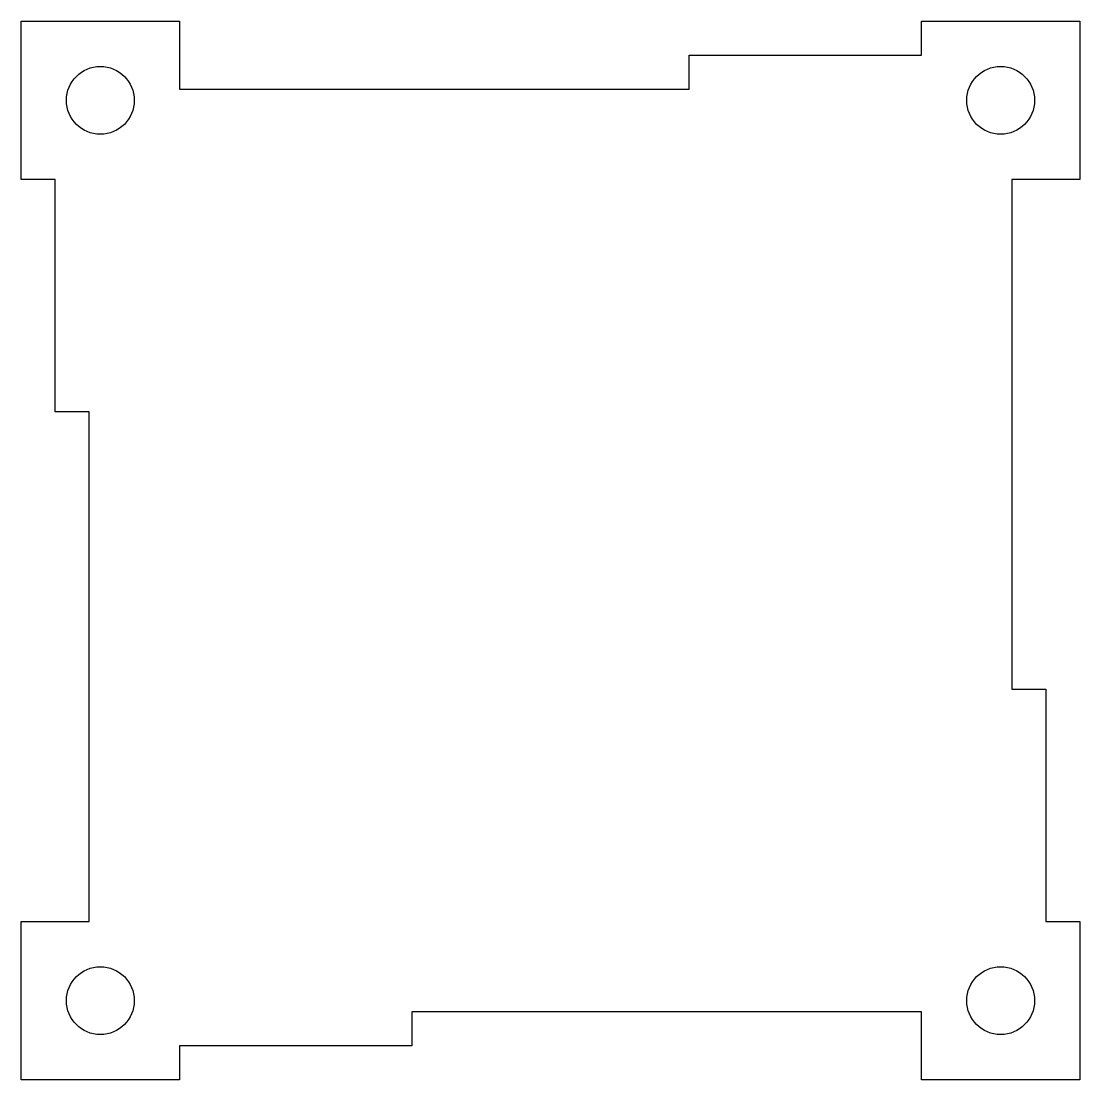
# Model space of a CAD drawing. Header units: millimetres. Extents: x -46.8 to 0, y 0 to 46.8.
import ezdxf

# ---------------------------------------------------------------- set-up
doc = ezdxf.new("R2010")
doc.units = ezdxf.units.MM
doc.layers.get('0').update_dxf_attribs({"linetype": 'CONTINUOUS'})

msp = doc.modelspace()

# ---------------------------------------------------------------- linework, layer by layer
msp.add_lwpolyline([(-39.8, 46.8), (-39.8, 43.8), (-17.271, 43.8), (-17.271, 45.3), (-7, 45.3), (-7, 46.8), (0, 46.8), (0, 39.8), (-3, 39.8), (-3, 17.271), (-1.5, 17.271), (-1.5, 7), (0, 7), (0, 0), (-7, 0), (-7, 3), (-29.529, 3), (-29.529, 1.5), (-39.8, 1.5), (-39.8, 0), (-46.8, 0), (-46.8, 7), (-43.8, 7), (-43.8, 29.529), (-45.3, 29.529), (-45.3, 39.8), (-46.8, 39.8), (-46.8, 46.8)], close=True)
for centre in [(-43.3, 43.3), (-3.5, 43.3), (-43.3, 3.5), (-3.5, 3.5)]:
    msp.add_circle(centre, 1.5)

doc.saveas('drawing.dxf')
